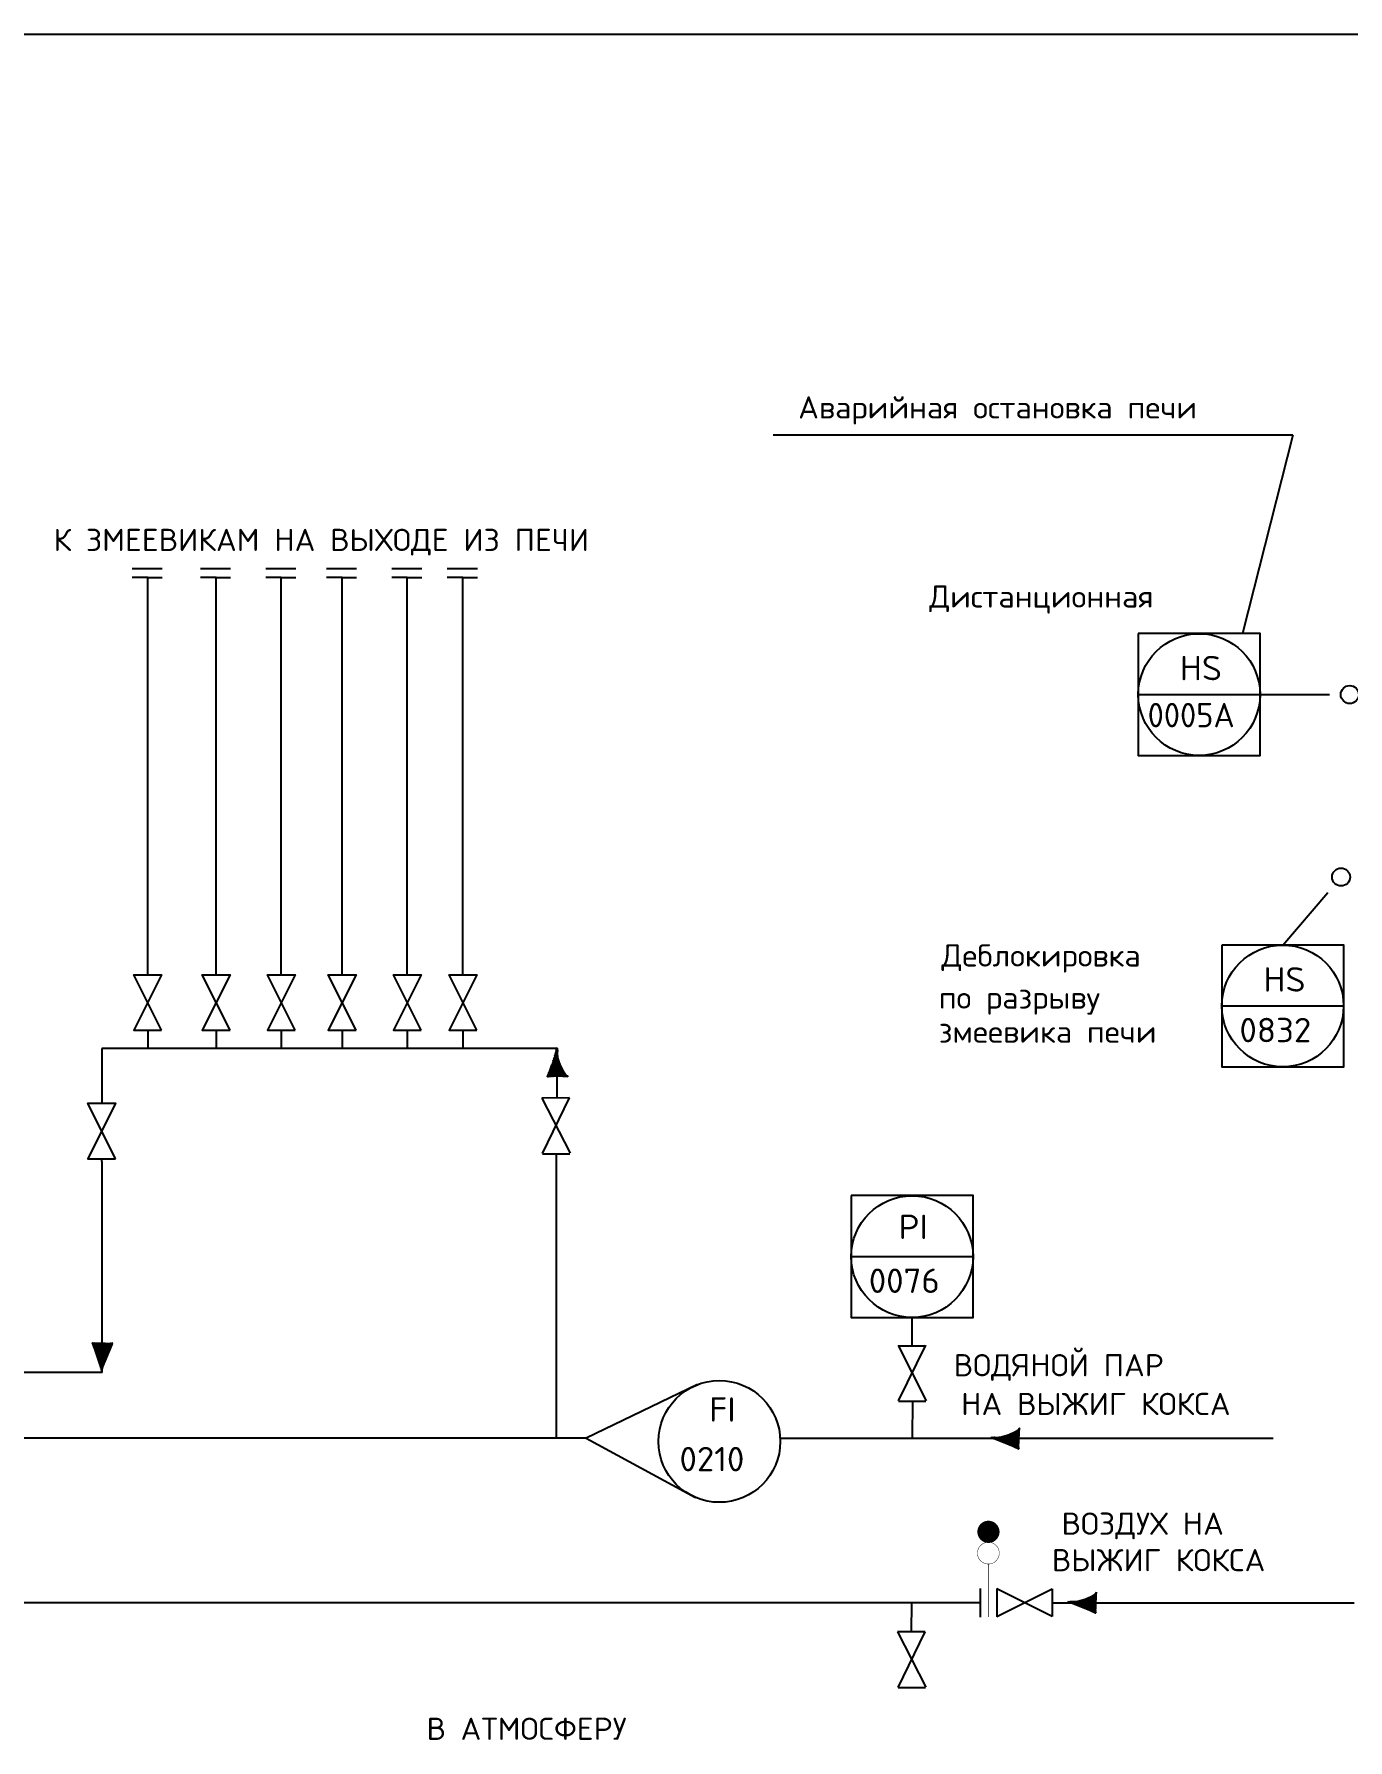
# Model space of a CAD drawing. Extents: x 270 to 589, y 86 to 206.
# Drawn here: x 325 to 332.7, y 105.59 to 115.6 of the extents above; entities that cross this region are included whole.
import ezdxf

# ---------------------------------------------------------------- set-up
doc = ezdxf.new("R2010")
doc.units = 0
doc.header["$MEASUREMENT"] = 0
doc.linetypes.add('SDASH', pattern=[0.09375, 0.046875, -0.046875])
doc.layers.get('0').update_dxf_attribs({"linetype": 'CONTINUOUS'})
for name, color, linetype in [('IN-INSTRUMENT', 7, 'SDASH'), ('IN-MIN-PROC', 7, 'CONTINUOUS'), ('IN-SOFTWARE', 7, 'CONTINUOUS')]:
    doc.layers.add(name, color=color, linetype=linetype)
doc.styles.add('S1', font='SIMPLEX.shx')
doc.styles.add('SIMPLEX', font='SIMPLEX')
pattern_1 = [(41.7724688, (309.01210246, 36.03982841), (8.327177307e-05, -9.322452365e-05), [])]
pattern_2 = [(45, (253.89932794, 89.70748941), (-8.838834765e-05, 8.838834765e-05), [])]
pattern_3 = [(41.7724688, (308.56066481, 37.00281315), (8.327177307e-05, -9.322452365e-05), [])]
pattern_4 = [(315, (256.56713794, 127.69773615), (-8.838834765e-05, -8.838834765e-05), [])]

# ---------------------------------------------------------------- blocks, each defined once
blk = doc.blocks.new('-SOFTCIR')
blk.add_circle((0, 0), 0.266)

msp = doc.modelspace()

# ---------------------------------------------------------------- hatches: boundary and pattern name
at = {"linetype": 'CONTINUOUS'}
h = msp.add_hatch(dxfattribs=at)
h.set_pattern_fill('ANSI31', color=5, scale=0.001, style=0)
h.set_pattern_definition(pattern_4)
edge = h.paths.add_edge_path()
edge.add_line((328.061, 109.541), (328.071, 109.529))
edge.add_line((328.054, 109.529), (328.061, 109.541))
edge.add_line((328.061, 109.651), (328.063, 109.63))
edge.add_line((328.057, 109.63), (328.061, 109.651))
edge.add_line((328.005, 109.483), (328.02, 109.515))
edge.add_line((328.017, 109.491), (328.005, 109.483))
edge.add_arc((328.164, 109.589), 0.111, 202.7555, 249.5059)
h.paths.add_polyline_path([(328.063, 109.631), (328.07, 109.529), (328.081, 109.515), (328.072, 109.592)], flags=24)
h.paths.add_polyline_path([(328.056, 109.631), (328.054, 109.529), (328.043, 109.514), (328.049, 109.591)], flags=25)
h.paths.add_polyline_path([(328.085, 109.554), (328.094, 109.502), (328.109, 109.492), (328.103, 109.518)], flags=25)
h.paths.add_polyline_path([(328.037, 109.553), (328.031, 109.501), (328.016, 109.49), (328.021, 109.516)], flags=25)
h.paths.add_polyline_path([(328.049, 109.591), (328.043, 109.514), (328.031, 109.501), (328.037, 109.553)], flags=25)
h.paths.add_polyline_path([(328.072, 109.592), (328.081, 109.515), (328.094, 109.502), (328.085, 109.554)], flags=25)
h.paths.add_polyline_path([(328.103, 109.518), (328.109, 109.492), (328.125, 109.484)], flags=25)
h = msp.add_hatch(dxfattribs=at)
h.set_pattern_fill('ANSI31', color=5, scale=0.001, style=0)
h.set_pattern_definition(pattern_4)
edge = h.paths.add_edge_path()
edge.add_line((328.054, 109.529), (328.061, 109.541))
edge.add_line((328.057, 109.63), (328.061, 109.651))
edge.add_line((328.061, 109.541), (328.071, 109.529))
edge.add_arc((328.164, 109.589), 0.111, 202.7555, 249.5059)
edge.add_line((328.005, 109.483), (328.02, 109.515))
h.paths.add_polyline_path([(328.063, 109.631), (328.07, 109.529), (328.081, 109.515), (328.072, 109.592)], flags=25)
h.paths.add_polyline_path([(328.056, 109.631), (328.054, 109.529), (328.043, 109.514), (328.049, 109.591)], flags=24)
h.paths.add_polyline_path([(328.037, 109.553), (328.031, 109.501), (328.016, 109.49), (328.021, 109.516)], flags=25)
h = msp.add_hatch(dxfattribs=at)
h.set_pattern_fill('ANSI31', color=5, scale=0.001, style=0)
h.set_pattern_definition(pattern_4)
edge = h.paths.add_edge_path()
edge.add_line((328.061, 109.651), (328.063, 109.63))
edge.add_arc((328.164, 109.589), 0.111, 202.7555, 249.5059)
edge.add_line((328.005, 109.483), (328.02, 109.515))
edge.add_line((328.061, 109.541), (328.071, 109.529))
edge.add_line((328.017, 109.491), (328.005, 109.483))
edge.add_line((328.054, 109.529), (328.061, 109.541))
edge.add_line((328.057, 109.63), (328.061, 109.651))
h = msp.add_hatch(dxfattribs=at)
h.set_pattern_fill('ANSI31', color=5, scale=0.001, style=0)
h.set_pattern_definition(pattern_2)
edge = h.paths.add_edge_path()
edge.add_line((325.393, 107.754), (325.396, 107.775))
edge.add_arc((325.496, 107.817), 0.111, 110.4941, 157.2445)
edge.add_line((325.337, 107.922), (325.352, 107.89))
edge.add_line((325.393, 107.864), (325.403, 107.877))
edge.add_line((325.349, 107.914), (325.337, 107.922))
edge.add_line((325.386, 107.876), (325.393, 107.864))
edge.add_line((325.389, 107.775), (325.393, 107.754))
h = msp.add_hatch(dxfattribs=at)
h.set_pattern_fill('ANSI31', color=5, scale=0.001, style=0)
h.set_pattern_definition(pattern_2)
edge = h.paths.add_edge_path()
edge.add_line((325.393, 107.864), (325.403, 107.877))
edge.add_line((325.386, 107.876), (325.393, 107.864))
edge.add_line((325.393, 107.754), (325.396, 107.775))
edge.add_line((325.389, 107.775), (325.393, 107.754))
edge.add_line((325.337, 107.922), (325.352, 107.89))
edge.add_line((325.349, 107.914), (325.337, 107.922))
edge.add_arc((325.496, 107.817), 0.111, 110.4941, 157.2445)
h.paths.add_polyline_path([(325.395, 107.775), (325.402, 107.876), (325.413, 107.89), (325.404, 107.814)], flags=24)
h.paths.add_polyline_path([(325.389, 107.775), (325.386, 107.876), (325.376, 107.891), (325.381, 107.814)], flags=25)
h.paths.add_polyline_path([(325.418, 107.851), (325.426, 107.903), (325.441, 107.913), (325.435, 107.887)], flags=25)
h.paths.add_polyline_path([(325.369, 107.852), (325.363, 107.904), (325.349, 107.915), (325.353, 107.889)], flags=25)
h.paths.add_polyline_path([(325.381, 107.814), (325.376, 107.891), (325.363, 107.904), (325.369, 107.852)], flags=25)
h.paths.add_polyline_path([(325.404, 107.814), (325.413, 107.89), (325.426, 107.903), (325.418, 107.851)], flags=25)
h.paths.add_polyline_path([(325.435, 107.887), (325.441, 107.913), (325.457, 107.921)], flags=25)
h = msp.add_hatch(dxfattribs=at)
h.set_pattern_fill('ANSI31', color=5, scale=0.001, style=0)
h.set_pattern_definition(pattern_2)
edge = h.paths.add_edge_path()
edge.add_line((325.386, 107.876), (325.393, 107.864))
edge.add_line((325.389, 107.775), (325.393, 107.754))
edge.add_line((325.393, 107.864), (325.403, 107.877))
edge.add_arc((325.496, 107.817), 0.111, 110.4941, 157.2445)
edge.add_line((325.337, 107.922), (325.352, 107.89))
h.paths.add_polyline_path([(325.395, 107.775), (325.402, 107.876), (325.413, 107.89), (325.404, 107.814)], flags=25)
h.paths.add_polyline_path([(325.389, 107.775), (325.386, 107.876), (325.376, 107.891), (325.381, 107.814)], flags=24)
h.paths.add_polyline_path([(325.369, 107.852), (325.363, 107.904), (325.349, 107.915), (325.353, 107.889)], flags=25)
h = msp.add_hatch(dxfattribs=at)
h.set_pattern_fill('ANSI31', color=5, scale=0.001, style=0)
h.set_pattern_definition(pattern_3)
edge = h.paths.add_edge_path()
edge.add_line((330.604, 107.367), (330.625, 107.369))
edge.add_arc((330.672, 107.467), 0.111, 289.528, 336.2783)
edge.add_line((330.768, 107.301), (330.737, 107.318))
edge.add_line((330.714, 107.361), (330.727, 107.37))
edge.add_line((330.761, 107.315), (330.768, 107.301))
edge.add_line((330.725, 107.353), (330.714, 107.361))
edge.add_line((330.625, 107.362), (330.604, 107.367))
h = msp.add_hatch(dxfattribs=at)
h.set_pattern_fill('ANSI31', color=5, scale=0.001, style=0)
h.set_pattern_definition(pattern_3)
edge = h.paths.add_edge_path()
edge.add_line((330.725, 107.353), (330.714, 107.361))
edge.add_line((330.625, 107.362), (330.604, 107.367))
edge.add_line((330.714, 107.361), (330.727, 107.37))
edge.add_arc((330.672, 107.467), 0.111, 289.528, 336.2783)
edge.add_line((330.768, 107.301), (330.737, 107.318))
h.paths.add_polyline_path([(330.624, 107.368), (330.726, 107.369), (330.741, 107.379), (330.664, 107.375)], flags=25)
h.paths.add_polyline_path([(330.624, 107.362), (330.725, 107.353), (330.74, 107.342), (330.663, 107.352)], flags=24)
h.paths.add_polyline_path([(330.701, 107.338), (330.752, 107.329), (330.762, 107.314), (330.736, 107.32)], flags=25)
h = msp.add_hatch(dxfattribs=at)
h.set_pattern_fill('ANSI31', color=5, scale=0.001, style=0)
h.set_pattern_definition(pattern_3)
edge = h.paths.add_edge_path()
edge.add_line((330.714, 107.361), (330.727, 107.37))
edge.add_line((330.725, 107.353), (330.714, 107.361))
edge.add_line((330.604, 107.367), (330.625, 107.369))
edge.add_line((330.625, 107.362), (330.604, 107.367))
edge.add_line((330.768, 107.301), (330.737, 107.318))
edge.add_line((330.761, 107.315), (330.768, 107.301))
edge.add_arc((330.672, 107.467), 0.111, 289.528, 336.2783)
h.paths.add_polyline_path([(330.624, 107.368), (330.726, 107.369), (330.741, 107.379), (330.664, 107.375)], flags=25)
h.paths.add_polyline_path([(330.624, 107.362), (330.725, 107.353), (330.74, 107.342), (330.663, 107.352)], flags=24)
h.paths.add_polyline_path([(330.702, 107.386), (330.754, 107.392), (330.765, 107.406), (330.739, 107.402)], flags=24)
h.paths.add_polyline_path([(330.701, 107.338), (330.752, 107.329), (330.762, 107.314), (330.736, 107.32)], flags=25)
h.paths.add_polyline_path([(330.663, 107.352), (330.74, 107.342), (330.752, 107.329), (330.701, 107.338)], flags=25)
h.paths.add_polyline_path([(330.664, 107.375), (330.741, 107.379), (330.754, 107.392), (330.702, 107.386)], flags=24)
h.paths.add_polyline_path([(330.739, 107.402), (330.765, 107.406), (330.774, 107.422)], flags=24)
h = msp.add_hatch(dxfattribs=at)
h.set_pattern_fill('ANSI31', color=5, scale=0.001, style=0)
h.set_pattern_definition(pattern_1)
edge = h.paths.add_edge_path()
edge.add_line((331.165, 106.398), (331.178, 106.407))
edge.add_line((331.176, 106.39), (331.165, 106.398))
edge.add_line((331.056, 106.404), (331.077, 106.406))
edge.add_line((331.076, 106.399), (331.056, 106.404))
edge.add_line((331.22, 106.338), (331.189, 106.355))
edge.add_line((331.212, 106.352), (331.22, 106.338))
edge.add_arc((331.123, 106.504), 0.111, 289.528, 336.2783)
h.paths.add_polyline_path([(331.076, 106.405), (331.177, 106.406), (331.192, 106.416), (331.115, 106.412)], flags=25)
h.paths.add_polyline_path([(331.076, 106.399), (331.177, 106.39), (331.191, 106.379), (331.115, 106.389)], flags=24)
h.paths.add_polyline_path([(331.154, 106.423), (331.206, 106.429), (331.217, 106.443), (331.191, 106.439)], flags=24)
h.paths.add_polyline_path([(331.152, 106.375), (331.203, 106.366), (331.213, 106.351), (331.188, 106.357)], flags=25)
h.paths.add_polyline_path([(331.115, 106.389), (331.191, 106.379), (331.203, 106.366), (331.152, 106.375)], flags=25)
h.paths.add_polyline_path([(331.115, 106.412), (331.192, 106.416), (331.206, 106.429), (331.154, 106.423)], flags=24)
h.paths.add_polyline_path([(331.191, 106.439), (331.217, 106.443), (331.225, 106.459)], flags=24)
h = msp.add_hatch(dxfattribs=at)
h.set_pattern_fill('ANSI31', color=5, scale=0.001, style=0)
h.set_pattern_definition(pattern_1)
edge = h.paths.add_edge_path()
edge.add_line((331.176, 106.39), (331.165, 106.398))
edge.add_line((331.076, 106.399), (331.056, 106.404))
edge.add_line((331.165, 106.398), (331.178, 106.407))
edge.add_arc((331.123, 106.504), 0.111, 289.528, 336.2783)
edge.add_line((331.22, 106.338), (331.189, 106.355))
h.paths.add_polyline_path([(331.076, 106.405), (331.177, 106.406), (331.192, 106.416), (331.115, 106.412)], flags=25)
h.paths.add_polyline_path([(331.076, 106.399), (331.177, 106.39), (331.191, 106.379), (331.115, 106.389)], flags=24)
h.paths.add_polyline_path([(331.152, 106.375), (331.203, 106.366), (331.213, 106.351), (331.188, 106.357)], flags=25)
h = msp.add_hatch(dxfattribs=at)
h.set_pattern_fill('ANSI31', color=5, scale=0.001, style=0)
h.set_pattern_definition(pattern_1)
edge = h.paths.add_edge_path()
edge.add_line((331.056, 106.404), (331.077, 106.406))
edge.add_arc((331.123, 106.504), 0.111, 289.528, 336.2783)
edge.add_line((331.22, 106.338), (331.189, 106.355))
edge.add_line((331.165, 106.398), (331.178, 106.407))
edge.add_line((331.212, 106.352), (331.22, 106.338))
edge.add_line((331.176, 106.39), (331.165, 106.398))
edge.add_line((331.076, 106.399), (331.056, 106.404))

# ---------------------------------------------------------------- linework, layer by layer
at = {"color": 6, "linetype": 'CONTINUOUS'}
msp.add_line((271.084, 115.597), (567.702, 115.597, 0.558), dxfattribs=at)
for q in [(329.328, 113.245), (332.08, 112.082)]:
    msp.add_line((332.375, 113.245), q)
at = {"color": 5, "linetype": 'CONTINUOUS'}
for p, q in [((325.57, 112.464), (325.747, 112.464)), ((325.971, 112.464), (326.147, 112.464)), ((326.353, 112.464), (326.529, 112.464)), ((326.71, 112.464), (326.886, 112.464)), ((327.092, 112.464), (327.268, 112.464)), ((327.417, 112.464), (327.594, 112.464)), ((325.662, 112.41), (325.57, 112.41)), ((325.662, 110.08), (325.662, 112.41)), ((325.662, 112.41), (325.747, 112.41)), ((326.062, 112.41), (325.971, 112.41)), ((326.062, 110.08), (326.062, 112.41)), ((326.062, 112.41), (326.147, 112.41)), ((326.444, 112.41), (326.353, 112.41)), ((326.444, 110.08), (326.444, 112.41)), ((326.444, 112.41), (326.529, 112.41)), ((326.801, 112.41), (326.71, 112.41)), ((326.801, 110.08), (326.801, 112.41)), ((326.801, 112.41), (326.886, 112.41)), ((327.183, 112.41), (327.092, 112.41)), ((327.183, 110.08), (327.183, 112.41)), ((327.183, 112.41), (327.268, 112.41)), ((327.509, 112.41), (327.417, 112.41)), ((327.509, 110.08), (327.509, 112.41)), ((327.509, 112.41), (327.594, 112.41)), ((325.662, 109.755), (325.662, 109.698)), ((326.062, 109.755), (326.062, 109.698)), ((326.444, 109.755), (326.444, 109.698)), ((326.801, 109.755), (326.801, 109.698)), ((327.183, 109.755), (327.183, 109.698)), ((327.509, 109.755), (327.509, 109.648)), ((326.252, 109.648), (325.392, 109.648)), ((325.392, 109.648), (325.392, 109.327)), ((325.662, 109.698), (325.662, 109.648)), ((326.062, 109.698), (326.062, 109.648)), ((327.928, 109.648), (326.252, 109.648)), ((326.444, 109.698), (326.444, 109.648)), ((326.801, 109.698), (326.801, 109.648)), ((327.183, 109.698), (327.183, 109.648)), ((328.06, 109.648), (327.866, 109.648)), ((328.057, 109.63), (328.061, 109.651)), ((328.061, 109.651), (328.063, 109.63)), ((328.054, 109.529), (328.061, 109.541)), ((328.061, 109.541), (328.071, 109.529)), ((328.005, 109.483), (328.02, 109.515)), ((328.017, 109.491), (328.005, 109.483)), ((328.061, 109.355), (328.061, 109.529)), ((325.392, 108.986), (325.392, 107.748)), ((328.056, 109.031), (328.056, 107.363)), ((330.143, 107.904), (330.143, 108.071)), ((325.349, 107.914), (325.337, 107.922)), ((325.337, 107.922), (325.352, 107.89)), ((325.386, 107.876), (325.393, 107.864)), ((325.393, 107.864), (325.403, 107.877)), ((325.394, 107.748), (322.408, 107.748)), ((325.389, 107.775), (325.393, 107.754)), ((325.393, 107.754), (325.396, 107.775)), ((330.145, 107.582), (330.144, 107.363)), ((328.232, 107.363), (322.166, 107.363)), ((329.37, 107.363), (332.26, 107.363)), ((330.604, 107.367), (330.625, 107.369)), ((330.625, 107.362), (330.604, 107.367)), ((330.714, 107.361), (330.727, 107.37)), ((330.725, 107.353), (330.714, 107.361)), ((330.768, 107.301), (330.737, 107.318)), ((330.761, 107.315), (330.768, 107.301)), ((330.542, 106.481), (330.542, 106.314)), ((330.542, 106.398), (324.866, 106.398)), ((332.735, 106.396), (330.965, 106.396)), ((331.056, 106.404), (331.077, 106.406)), ((331.076, 106.399), (331.056, 106.404)), ((331.165, 106.398), (331.178, 106.407)), ((331.176, 106.39), (331.165, 106.398)), ((331.22, 106.338), (331.189, 106.355)), ((331.212, 106.352), (331.22, 106.338))]:
    msp.add_line(p, q, dxfattribs=at)
at = {"linetype": 'CONTINUOUS'}
for p, q in [((331.469, 111.724), (332.184, 111.724)), ((331.959, 109.898), (332.674, 109.898)), ((329.786, 108.428), (330.501, 108.428))]:
    msp.add_line(p, q, dxfattribs=at)
at = {"color": 7, "linetype": 'CONTINUOUS'}
for p, q in [((327.509, 109.698), (327.509, 109.648)), ((325.392, 108.986), (325.392, 109.002)), ((328.885, 107.678), (328.232, 107.363)), ((328.232, 107.363), (328.872, 107.015))]:
    msp.add_line(p, q, dxfattribs=at)
at = {"color": 2, "linetype": 'CONTINUOUS'}
for p, q in [((327.975, 109.031), (328.136, 109.031)), ((330.062, 107.904), (330.222, 107.904)), ((330.064, 107.58), (330.224, 107.58)), ((330.64, 106.482), (330.64, 106.316)), ((330.139, 106.228), (330.141, 106.398)), ((330.061, 105.901), (330.222, 105.901))]:
    msp.add_line(p, q, dxfattribs=at)
for points in [[(331.469, 112.082), (331.469, 111.367), (332.184, 111.367), (332.184, 112.082)], [(331.959, 110.255), (331.959, 109.54), (332.674, 109.54), (332.674, 110.255)], [(329.786, 108.786), (329.786, 108.071), (330.501, 108.071), (330.501, 108.786)]]:
    msp.add_lwpolyline(points, close=True)
at = {"color": 2}
for points in [[(325.743, 109.755), (325.58, 110.08), (325.743, 110.08), (325.58, 109.755)], [(326.144, 109.755), (325.981, 110.08), (326.144, 110.08), (325.981, 109.755)], [(326.526, 109.755), (326.363, 110.08), (326.526, 110.08), (326.363, 109.755)], [(326.883, 109.755), (326.72, 110.08), (326.883, 110.08), (326.72, 109.755)], [(327.265, 109.755), (327.102, 110.08), (327.265, 110.08), (327.102, 109.755)], [(327.59, 109.755), (327.428, 110.08), (327.59, 110.08), (327.428, 109.755)], [(325.472, 109.002), (325.31, 109.327), (325.472, 109.327), (325.31, 109.002)]]:
    msp.add_lwpolyline(points, close=True, dxfattribs=at)
for points, const_width in [([(330.558, 106.814, 1), (330.623, 106.814, 1)], 0.065), ([(330.526, 106.689, 1), (330.654, 106.689, 1)], 0.0025)]:
    msp.add_lwpolyline(points, format="xyb", close=True, dxfattribs=dict(at, const_width=const_width))
at = {"color": 2, "const_width": 0.005}
msp.add_lwpolyline([(330.59, 106.627), (330.59, 106.314)], dxfattribs=at)
for centre in [(331.826, 111.724), (332.316, 109.898), (330.143, 108.428), (329.013, 107.344)]:
    msp.add_circle(centre, 0.357)
at = {"color": 5}
for centre, start, end in [((328.164, 109.589), 202.7555, 249.5059), ((325.496, 107.817), 110.4941, 157.2445), ((330.672, 107.467), 289.528, 336.2783), ((331.123, 106.504), 289.528, 336.2783)]:
    msp.add_arc(centre, 0.111, start, end, dxfattribs=at)
for points in [[(328.037, 109.553), (328.031, 109.501), (328.021, 109.516), (328.016, 109.49)], [(328.049, 109.591), (328.043, 109.514), (328.037, 109.553), (328.031, 109.501)], [(328.056, 109.631), (328.054, 109.529), (328.049, 109.591), (328.043, 109.514)], [(328.063, 109.631), (328.07, 109.529), (328.072, 109.592), (328.081, 109.515)], [(328.072, 109.592), (328.081, 109.515), (328.085, 109.554), (328.094, 109.502)], [(328.085, 109.554), (328.094, 109.502), (328.103, 109.518), (328.109, 109.492)], [(328.103, 109.518), (328.109, 109.492), (328.125, 109.484)], [(325.369, 107.852), (325.363, 107.904), (325.353, 107.889), (325.349, 107.915)], [(325.381, 107.814), (325.376, 107.891), (325.369, 107.852), (325.363, 107.904)], [(325.389, 107.775), (325.386, 107.876), (325.381, 107.814), (325.376, 107.891)], [(325.395, 107.775), (325.402, 107.876), (325.404, 107.814), (325.413, 107.89)], [(325.404, 107.814), (325.413, 107.89), (325.418, 107.851), (325.426, 107.903)], [(325.418, 107.851), (325.426, 107.903), (325.435, 107.887), (325.441, 107.913)], [(325.435, 107.887), (325.441, 107.913), (325.457, 107.921)], [(330.624, 107.368), (330.726, 107.369), (330.664, 107.375), (330.741, 107.379)], [(330.624, 107.362), (330.725, 107.353), (330.663, 107.352), (330.74, 107.342)], [(330.663, 107.352), (330.74, 107.342), (330.701, 107.338), (330.752, 107.329)], [(330.664, 107.375), (330.741, 107.379), (330.702, 107.386), (330.754, 107.392)], [(330.701, 107.338), (330.752, 107.329), (330.736, 107.32), (330.762, 107.314)], [(330.702, 107.386), (330.754, 107.392), (330.739, 107.402), (330.765, 107.406)], [(330.739, 107.402), (330.765, 107.406), (330.774, 107.422)], [(331.154, 106.423), (331.206, 106.429), (331.191, 106.439), (331.217, 106.443)], [(331.191, 106.439), (331.217, 106.443), (331.225, 106.459)], [(331.076, 106.405), (331.177, 106.406), (331.115, 106.412), (331.192, 106.416)], [(331.076, 106.399), (331.177, 106.39), (331.115, 106.389), (331.191, 106.379)], [(331.115, 106.412), (331.192, 106.416), (331.154, 106.423), (331.206, 106.429)], [(331.115, 106.389), (331.191, 106.379), (331.152, 106.375), (331.203, 106.366)], [(331.152, 106.375), (331.203, 106.366), (331.188, 106.357), (331.213, 106.351)]]:
    msp.add_solid(points, dxfattribs=at)
at = {"layer": 'IN-MIN-PROC', "color": 2}
for p, q in [((328.135, 109.359), (327.972, 109.358)), ((327.972, 109.358), (328.138, 109.034)), ((327.975, 109.033), (328.135, 109.359)), ((330.061, 107.907), (330.226, 107.583)), ((330.064, 107.582), (330.223, 107.908)), ((330.965, 106.318), (330.64, 106.48)), ((330.64, 106.318), (330.965, 106.48)), ((330.965, 106.48), (330.965, 106.318)), ((330.22, 106.228), (330.058, 106.227)), ((330.058, 106.227), (330.223, 105.903)), ((330.061, 105.902), (330.22, 106.228))]:
    msp.add_line(p, q, dxfattribs=at)
at = {"layer": 'IN-SOFTWARE'}
for p, q in [((332.184, 111.724), (332.59, 111.724)), ((332.316, 110.255), (332.581, 110.564))]:
    msp.add_line(p, q, dxfattribs=at)

# ---------------------------------------------------------------- block references
at = {"layer": 'IN-SOFTWARE', "xscale": 0.1976656626, "yscale": 0.1976656626, "zscale": 0.1976656626}
msp.add_blockref('-SOFTCIR', (332.709, 111.724), dxfattribs=at)
at = {"layer": 'IN-SOFTWARE', "xscale": 0.1976656626, "yscale": 0.1976656626, "zscale": 0.1976656626, "rotation": 49.46230535298658}
msp.add_blockref('-SOFTCIR', (332.658, 110.654), dxfattribs=at)

# ---------------------------------------------------------------- texts
at = {"color": 1, "linetype": 'CONTINUOUS'}
for s, style, p in [('К ЗМЕЕВИКАМ НА ВЫХОДЕ ИЗ ПЕЧИ', 'SIMPLEX', (325.109, 112.566)), ('ВОДЯНОЙ ПАР', 'S1', (330.387, 107.726)), ('НА ВЫЖИГ КОКСА', 'S1', (330.43, 107.499)), ('ВОЗДУХ НА', 'S1', (331.019, 106.797)), ('ВЫЖИГ КОКСА', 'S1', (330.962, 106.583)), ('В АТМОСФЕРУ', 'S1', (327.296, 105.594))]:
    msp.add_text(s, height=0.13, dxfattribs=dict(at, style=style)).set_placement(p)
at = {"color": 7, "linetype": 'CONTINUOUS'}
for s, style, p in [('HS', 'SIMPLEX', (331.713, 111.808)), ('HS', 'SIMPLEX', (332.203, 109.982)), ('0832', 'S1', (332.062, 109.685)), ('PI', 'SIMPLEX', (330.064, 108.531)), ('0076', 'S1', (329.889, 108.215)), ('FI', 'S1', (328.953, 107.46)), ('0210', 'S1', (328.779, 107.169))]:
    msp.add_text(s, height=0.143, dxfattribs=dict(at, style=style)).set_placement(p)
at = {"color": 7, "linetype": 'CONTINUOUS', "style": 'S1', "width": 0.93}
msp.add_text('0005A', height=0.143, dxfattribs=at).set_placement((331.524, 111.532))
at = {"layer": 'IN-INSTRUMENT', "color": 1, "style": 'SIMPLEX'}
for s, p in [('Аварийная остановка печи', (329.475, 113.343)), ('Дистанционная', (330.243, 112.234)), ('Деблокировка ', (330.315, 110.129)), ('по разрыву', (330.299, 109.882)), ('змеевика печи', (330.299, 109.682))]:
    msp.add_text(s, height=0.13, dxfattribs=at).set_placement(p)

doc.saveas('drawing.dxf')
